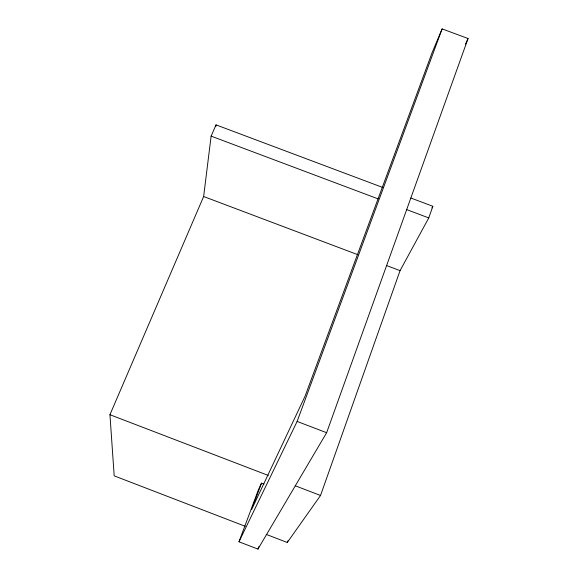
<?xml version="1.0" encoding="UTF-8"?>
<svg xmlns="http://www.w3.org/2000/svg" width="578" height="578" viewBox="0 0 578 578"><rect width="100%" height="100%" fill="white"/><g stroke="black" fill="none" stroke-linecap="round" stroke-linejoin="round"><path stroke-width="0.87" d="M245.26 526.312L114.191 475.853L109.943 414.708L203.637 196.52L211.122 136.126L216.02 124.87L383.07 187.59M215.796 126.647L216.02 124.87M266.27 534.404L287.273 542.489L320.53 495.476L400.055 270.634L428.768 217.913L432.85 206.281L410.907 198.044M261.509 483.143L258.279 490.122L238.981 541.788L257.947 549.1L326.635 432.712L468.057 38.524L442.119 28.9L432.257 52.266L305.076 396.183L251.712 509.384L261.509 483.143L264.009 484.104M287.273 542.489L287.873 540.82M257.947 549.1L258.872 546.593M238.981 541.788L297.121 421.441L442.119 28.9M465.478 44.094L468.057 38.524M431.99 207.856L432.85 206.281M211.122 136.126L378.156 198.89M406.84 209.669L428.768 217.913M203.637 196.52L357.905 254.732M386.566 265.548L400.055 270.634M297.121 421.441L326.635 432.712M109.943 414.708L268.3 475.448M295.257 485.787L320.53 495.476"/></g></svg>
